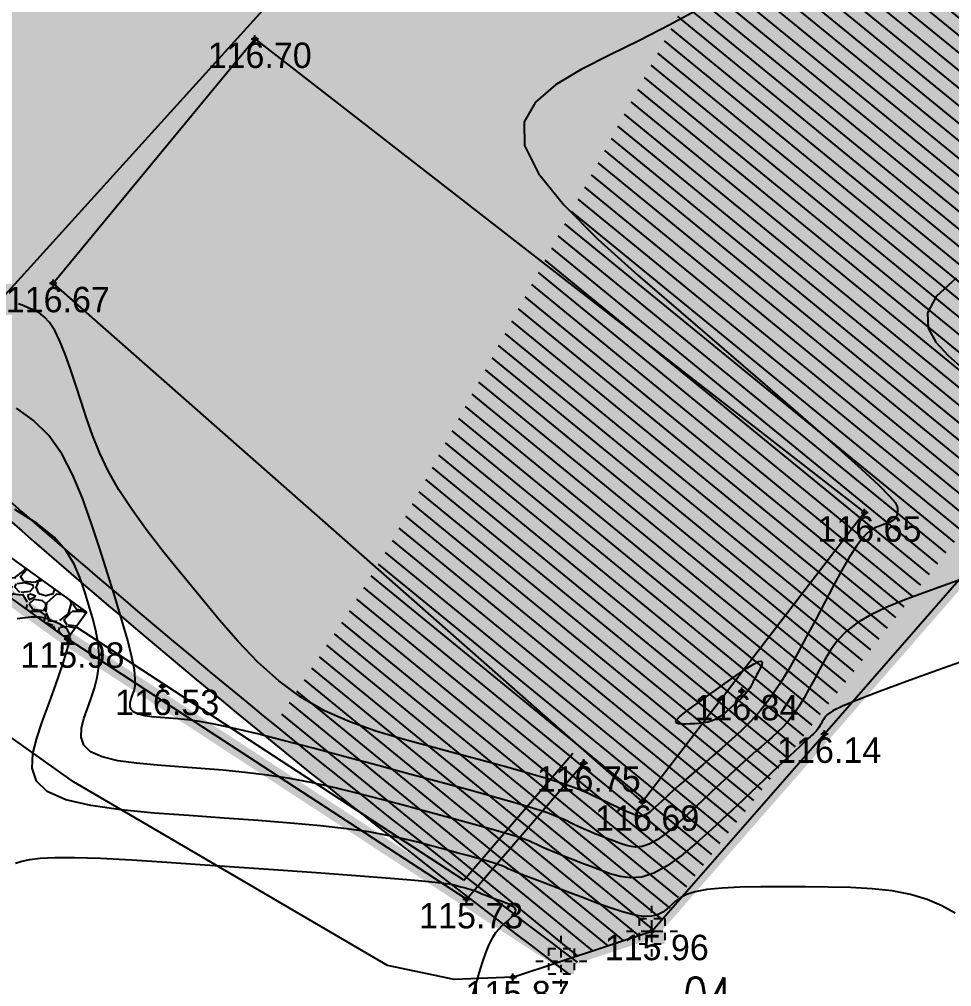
# Model space of a CAD drawing. Extents: x -196763 to -87623, y -65703 to -55832.
# Drawn here: x -87807.24 to -87794.42, y -65623.7 to -65610.39 of the extents above; entities that cross this region are included whole.
import ezdxf
from ezdxf.enums import TextEntityAlignment as Align

# ---------------------------------------------------------------- set-up
doc = ezdxf.new("R2010")
doc.units = 0
doc.header["$MEASUREMENT"] = 0
doc.header["$PDMODE"] = 34
doc.header["$PDSIZE"] = 0.05
doc.linetypes.add('ACAD_ISO04W100', pattern=[30, 24, -3, 0, -3])
doc.linetypes.add('DASHED', pattern=[70, 50, -20])
for name, color, linetype in [('0_coordinates', 1, 'Continuous'), ('0_PROP.corte', 10, 'Continuous'), ('0_PROP.trama', 251, 'Continuous'), ('0_PROPfinal', 4, 'Continuous'), ('0_tramas piso0', 7, 'Continuous'), ('CV', 8, 'Continuous'), ('CVD', 6, 'Continuous'), ('LEVTP_BERMA', 6, 'Continuous'), ('LEVTP_EDIF', 3, 'Continuous'), ('LEVTP_MURO', 1, 'Continuous'), ('POINTS', 2, 'Continuous'), ('Z', 1, 'Continuous')]:
    doc.layers.add(name, color=color, linetype=linetype)
doc.layers.add('0_Limites_Terreno', color=30, linetype='DASHED', lineweight=35)
doc.styles.add('coordinates', font='romans', dxfattribs={"width": 0.8})

# ---------------------------------------------------------------- blocks, each defined once
blk = doc.blocks.new('mk_02')
at = {"linetype": 'ACAD_ISO04W100', "ltscale": 0.001}
for points in [[(-0.25, 0.25), (0, 0.25), (0, 0), (-0.25, 0)], [(0.25, -0.25), (0, -0.25), (0, 0), (0.25, 0)]]:
    blk.add_hatch(color=9, dxfattribs=at).paths.add_polyline_path(points)
for p, q in [((0, -0.5), (0, 0.5)), ((-0.25, 0.25), (0.25, 0.25)), ((-0.25, 0.25), (-0.25, -0.25)), ((0.25, 0.25), (0.25, -0.25)), ((-0.5, 0), (0.5, 0)), ((-0.25, -0.25), (0.25, -0.25))]:
    blk.add_line(p, q, dxfattribs=at)

msp = doc.modelspace()

# ---------------------------------------------------------------- hatches: boundary and pattern name
at = {"layer": '0_PROP.trama'}
h = msp.add_hatch(dxfattribs=at)
h.set_pattern_fill('ANSI31', color=5, scale=1.5, angle=-42.14304215208207)
h.set_pattern_definition([(320.7139156958359, (-87632.68341267237, -65913.38772524208), (0.118723670199725, 0.1451238785807041), [])])
h.paths.add_polyline_path([(-87769.14541830216, -65585.0748832637), (-87775.46196216629, -65581.39547320941), (-87786.65323195851, -65594.55881939428), (-87786.95052029232, -65594.91913544339), (-87792.52552029233, -65601.97613544337), (-87794.35437048243, -65604.18877226202), (-87796.07937048242, -65606.625772262), (-87796.8308583682, -65607.84973203791), (-87802.14920448106, -65617.62716506742), (-87802.66891252605, -65618.47237226421), (-87803.7292147566, -65620.09577885158), (-87802.3213693038, -65621.23440735872), (-87799.6487732236, -65623.30285082945), (-87798.54000190506, -65622.934998276)])
h = msp.add_hatch(color=256, dxfattribs=at)
h.dxf.hatch_style = 1
edge = h.paths.add_edge_path()
edge.add_line((-87812.6433795543, -65612.42831853931), (-87812.51844189655, -65612.28171976692))
edge.add_arc((-87704.14765399089, -65501.4081540243), 155.0392700311026, 223.8976485634946, 225.6540299730254, ccw=False)
edge.add_line((-87815.86578429029, -65608.90808246234), (-87816.01011405612, -65609.04653432651))
edge.add_arc((-87722.83421558904, -65519.65205784616), 129.1244379671906, 223.8134518173412, 225.9310006975266)
edge = h.paths.add_edge_path()
edge.add_line((-87810.77080004157, -65613.94294737486), (-87810.90652139836, -65614.08521834655))
edge.add_arc((-87718.16673759412, -65515.24201291452), 135.5383589989754, 226.8247030543718, 233.0253626053064)
edge.add_line((-87799.6878340959, -65623.52385619991), (-87799.56751517074, -65623.36409589119))
edge.add_arc((-87717.45314874478, -65514.3448555183), 136.4842992619217, 226.8646259028792, 233.0125803918554, ccw=False)
h.paths.add_polyline_path([(-87820.69944182342, -65603.50202374249), (-87820.69069029778, -65603.50394451628), (-87824.7609922158, -65598.8912566276), (-87824.9109552192, -65599.02358613157), (-87820.20042311444, -65604.36181774843), (-87820.10508706793, -65604.17557893261)])
edge = h.paths.add_edge_path()
edge.add_line((-87819.024645367, -65603.0026795664), (-87818.8114989262, -65602.75357224893))
edge.add_line((-87818.8114989262, -65602.75357224893), (-87818.99399999989, -65602.78000000003))
edge.add_line((-87818.99399999989, -65602.78000000003), (-87819.3774974493, -65602.75423376515))
edge.add_line((-87819.3774974493, -65602.75423376517), (-87819.38079857561, -65602.76068251021))
edge.add_arc((-87820.17594142118, -65604.31399279949), 1.744999999905353, 48.717779373311885, 62.89199661738752, ccw=False)
at = {"layer": '0_tramas piso0', "transparency": 33554536}
h = msp.add_hatch(color=55, dxfattribs=at)
h.dxf.hatch_style = 1
h.paths.add_polyline_path([(-87781.7809999997, -65601.28999999983), (-87775.5119999997, -65593.67299999984), (-87769.82599999971, -65586.05499999985), (-87769.14541639673, -65585.07488498761), (-87800.25799999974, -65566.9319999999), (-87824.76427293461, -65598.89553566973), (-87820.06336234172, -65604.22286366516), (-87804.16696016902, -65587.33033000435), (-87795.44570266905, -65577.69216171658), (-87782.47044034101, -65589.43392842048), (-87789.85012772687, -65597.58905025314), (-87789.18288350634, -65598.19302472676), (-87790.52446474844, -65599.6755417099), (-87796.28570937291, -65594.46199083174), (-87810.77110312911, -65613.94266354441, 0.02651848822541035), (-87799.64873484462, -65623.30284045258), (-87798.53999999969, -65622.93499999985), (-87796.16799999971, -65620.21999999986), (-87792.15799999969, -65615.61899999986), (-87787.5719999997, -65608.83699999984)])
h.paths.add_polyline_path([(-87797.21333572443, -65593.6235198), (-87801.47850383651, -65589.76386234871), (-87817.73821874248, -65606.85784306857), (-87816.63203835012, -65608.1114269553, 0.002029062586950126), (-87815.86963336663, -65608.91180361237, 0.00801598864144035), (-87812.5210253551, -65612.27920385658)], flags=17)
at = {"layer": 'LEVTP_EDIF', "linetype": 'Continuous'}
h = msp.add_hatch(dxfattribs=at)
h.set_pattern_fill('GRAVEL', color=5, scale=0.5999999999999999, angle=1.858080044910986e-10)
h.set_pattern_definition([(228.0127875041858, (70.15198382313247, 54.19177823541395), (-4.799999999982525, -5.400000000015568), [0.08072159999999999, -7.991452828244219]), (184.9697407281858, (70.0979838231433, 54.13177823539445), (7.199999999998039, 0.6000000000233698), [0.1385208, -13.713554856738]), (132.5104470781858, (69.95998382315156, 54.11977823540656), (6.000000000021473, -6.599999999980461), [0.09767279999999998, -9.669619557659818]), (267.2736890061857, (69.72598382312572, 53.96977823541238), (0.5999999999611001, 12.00000000000195), [0.1261427999999999, -12.48813482497739]), (292.8336541781858, (69.71998382314632, 53.84377823539398), (-3.000000000023341, 7.199999999990288), [0.1236929999999999, -12.24562387685297]), (357.2736890061857, (69.767983823127, 53.72977823540714), (-12.00000000000196, 0.599999999961101), [0.1261427999999998, -12.48813482497739]), (37.6942404668858, (69.89398382313084, 53.72377823541319), (-7.799999999980542, -6.000000000025278), [0.1668174, -16.5149091293496]), (72.25532837508581, (70.02598382312863, 53.82577823539759), (4.199999999957209, 13.20000000001362), [0.1574927999999998, -15.59179289808803]), (121.4295656151858, (70.0739838231384, 53.97577823542088), (-4.800000000025307, 7.799999999984426), [0.12657, -12.5304438658374]), (175.2363583091858, (70.00798382314679, 54.0837782354065), (6.600000000001936, -0.5999999999786203), [0.1444992, -7.08045754727538]), (222.3974377981858, (69.863983823132, 54.09577823540894), (-7.199999999978575, -6.600000000023332), [0.1868688, -18.50002500287694]), (138.8140748341858, (70.31998382315214, 53.96377823541843), (-4.200000000011694, 3.59999999998638), [0.06378059999999994, -6.314306887640816]), (171.4692343901858, (70.27198382314236, 54.00577823539788), (7.800000000003889, -1.199999999974702), [0.1213422, -12.0129068496942]), (225.0000000001858, (70.15198382314702, 54.02377823542338), (1.945665850655587e-12, -0.5999999999999598), [0.08485259999999997, -0.7636755374238599]), (203.1985905141858, (70.10998382314574, 54.09577823540894), (2.999999999996102, 1.200000000009714), [0.04569479999999997, -4.523769063518336]), (291.8014094861858, (70.06798382312991, 54.07777823540528), (-0.6000000000056478, 1.799999999998116), [0.06462179999999998, -3.1664770842807]), (30.96375653228579, (70.0919838231348, 54.0177782354076), (1.79999999999614, 1.200000000005825), [0.1049574, -3.393613736907179]), (161.5650511771858, (70.18198382314586, 54.07177823541133), (1.200000000001952, -0.5999999999960945), [0.07589459999999995, -1.821471996101039]), (16.38954033418579, (69.71998382313177, 54.077778235398), (5.999999999994142, 1.800000000019484), [0.10632, -10.52570708800164]), (70.34617594208581, (69.82198382314527, 54.10777823538956), (-2.39999999997933, -6.60000000000982), [0.08919659999999996, -8.830444648391396]), (293.1985905141857, (70.18198382314586, 54.19177823540667), (-1.200000000009711, 2.999999999996104), [0.09138899999999997, -4.478074863518338]), (343.6104596661858, (70.21798382315319, 54.10777823540411), (-6.000000000005816, 1.799999999980568), [0.10632, -10.52570708800139]), (339.4439547801857, (69.71998382313177, 53.70577823540225), (-3.000000000003913, 1.199999999990286), [0.1025279999999999, -5.023874247190493]), (294.7751405691858, (69.81598382313678, 53.66977823539492), (-3.000000000021406, 6.599999999990271), [0.08590679999999994, -8.504785837965592]), (66.80140948658581, (70.18798382312525, 53.59177823539358), (1.19999999999026, 3.000000000003873), [0.09138899999999994, -4.478074863518336]), (17.35402463648581, (70.22398382314714, 53.67577823541069), (-7.799999999992203, -2.400000000025272), [0.1005786, -9.957254168544]), (69.44395478058581, (69.89398382314539, 53.59177823540813), (-1.199999999990276, -3.000000000003864), [0.05126399999999997, -5.075138247190496]), (101.3099324741858, (70.15198382314702, 53.5917782354154), (-0.6000000000077612, 2.399999999998061), [0.03059399999999999, -3.028817708155679]), (165.9637565321858, (70.14598382313852, 53.62177823541424), (1.800000000001921, -0.5999999999941634), [0.123693, -2.35017037537062]), (186.0090059571858, (70.02598382312863, 53.65177823539852), (5.999999999998082, 0.6000000000194472), [0.11463, -11.34835390472568]), (303.6900675261858, (70.0919838231348, 53.96377823541116), (-0.6000000000038836, 1.199999999998046), [0.0865331999999999, -2.076797565278397]), (353.1572265871857, (70.13998382313002, 53.89177823540376), (10.2000000000039, -1.199999999966955), [0.1510763999999999, -14.95653757441698]), (60.9453959010858, (70.28998382313875, 53.87377823541465), (-2.399999999986365, -4.200000000007768), [0.06177359999999999, -6.1156044845922]), (90, (70.31998382313759, 53.92777823539654), (-0.6000000000019455, 0.5999999999980542), [0.03599999999999998, -0.5639999999999997]), (120.2564371641858, (70.01398382312618, 53.66977823540947), (2.400000000013625, -4.199999999992222), [0.08335439999999995, -8.252111993669875]), (48.0127875043858, (69.97198382313945, 53.74177823538776), (4.799999999982488, 5.400000000015551), [0.1614432, -7.910731228244217]), (1.858048239364172e-10, (70.07998382313235, 53.86177823539765), (0.5999999999980543, 0.6000000000019458), [0.1559999999999999, -0.4439999999999999]), (325.3048464691859, (70.23598382314958, 53.86177823540493), (6.000000000013702, -4.199999999980436), [0.09486839999999995, -9.391964580505192]), (254.0546040991858, (70.31398382314364, 53.80777823540848), (-0.5999999999922396, -2.400000000001948), [0.08736119999999999, -4.280704733568299]), (207.6459753641858, (70.28998382313875, 53.72377823541319), (-11.39999999998051, -6.000000000036997), [0.142239, -14.08168450935564]), (175.4260787401858, (70.16398382314947, 53.6577782354143), (-7.800000000001917, 0.5999999999747057), [0.1504794, -14.89744404478134])])
h.paths.add_polyline_path([(-87811.20720843138, -65615.02670478853), (-87811.46999999983, -65615.39200000002), (-87806.57699999984, -65618.91199999998), (-87806.31420843137, -65618.54670478849)])

# ---------------------------------------------------------------- linework, layer by layer
at = {"layer": '0_Limites_Terreno', "ltscale": 0.02, "const_width": 0.2, "flags": 128}
msp.add_lwpolyline([(-87781.7809999999, -65601.29000000004), (-87775.5119999999, -65593.67300000004), (-87769.8259999999, -65586.05500000004), (-87769.14541639692, -65585.07488498781), (-87800.25799999994, -65566.9320000001), (-87824.8849999999, -65599.05300000004), (-87825.77499999989, -65600.16800000005), (-87821.2819999999, -65605.13100000004), (-87819.3099999999, -65607.76400000004), (-87816.3229999999, -65611.17700000004), (-87813.8489999999, -65613.46800000004), (-87811.4699999999, -65615.39200000005), (-87806.5769999999, -65618.91200000004), (-87801.0909999999, -65622.49700000005), (-87799.78743427807, -65623.34885619997), (-87798.53999999989, -65622.93500000004), (-87796.1679999999, -65620.22000000004), (-87792.1579999999, -65615.61900000005), (-87787.5719999999, -65608.83700000004)], close=True, dxfattribs=at)
at = {"layer": '0_PROP.corte', "linetype": 'Continuous'}
for centre, radius, start, end in [((-87717.02998137688, -65513.84164037816), 137.1408500278946, 226.8791828750208, 232.9978499387523), ((-87717.63715000093, -65514.57638507024), 136.3886587147308, 226.9617247027702, 233.0158101269753)]:
    msp.add_arc(centre, radius, start, end, dxfattribs=at)
at = {"layer": '0_PROPfinal', "linetype": 'Continuous'}
msp.add_lwpolyline([(-87776.9732309174, -65575.37256117299), (-87791.96023813645, -65591.93398289832), (-87789.40425461778, -65594.24698138854), (-87814.27368643797, -65621.72899580434)], dxfattribs=at)
at = {"layer": 'CV', "linetype": 'Continuous'}
for points in [[(-87797.87699999985, -65610.23999999996, 0), (-87798.30399999986, -65610.47099999996, 0), (-87798.71399999986, -65610.68099999998, 0), (-87799.11699999985, -65610.87999999998, 0), (-87799.11699999985, -65610.87999999998, 0), (-87799.51199999984, -65611.07899999997, 0), (-87799.86599999983, -65611.28999999998, 0), (-87800.14099999986, -65611.52699999997, 0), (-87800.29699999985, -65611.80099999998, 0), (-87800.29199999984, -65612.12599999996, 0), (-87800.29199999984, -65612.12599999996, 0), (-87800.10199999984, -65612.50899999999, 0), (-87799.75299999985, -65612.94299999997, 0), (-87799.28299999985, -65613.41399999999, 0), (-87798.73399999984, -65613.90999999997, 0), (-87798.14499999984, -65614.419, 0), (-87798.14499999984, -65614.419, 0), (-87797.55399999984, -65614.92699999997, 0), (-87796.98599999983, -65615.41599999997, 0), (-87796.46599999984, -65615.86599999995, 0), (-87796.01699999982, -65616.25799999997, 0), (-87795.66299999983, -65616.57399999996, 0), (-87795.66299999983, -65616.57399999996, 0), (-87795.42099999983, -65616.79899999997, 0), (-87795.27299999983, -65616.94799999997, 0), (-87795.19699999981, -65617.03899999996, 0), (-87795.16899999985, -65617.09099999996, 0), (-87795.16399999984, -65617.12499999997, 0), (-87795.16399999984, -65617.12499999997, 0), (-87795.16399999984, -65617.15499999997, 0), (-87795.16599999982, -65617.18399999998, 0), (-87795.17199999982, -65617.21199999997, 0), (-87795.18399999983, -65617.23999999996, 0), (-87795.20399999982, -65617.26499999996, 0), (-87795.20399999982, -65617.26499999996, 0), (-87795.23299999983, -65617.28699999995, 0), (-87795.27099999983, -65617.30799999996, 0), (-87795.31499999983, -65617.32799999995, 0), (-87795.36299999984, -65617.34599999996, 0), (-87795.41299999983, -65617.36399999997, 0), (-87795.41299999983, -65617.36399999997, 0), (-87795.46399999983, -65617.38299999997, 0), (-87795.51799999984, -65617.41199999995, 0), (-87795.57799999983, -65617.45699999997, 0), (-87795.64699999982, -65617.52999999997, 0), (-87795.72699999984, -65617.63699999996, 0), (-87795.72699999984, -65617.63699999996, 0), (-87795.82199999981, -65617.78599999996, 0), (-87795.92799999984, -65617.96999999997, 0), (-87796.04299999983, -65618.17999999996, 0), (-87796.16399999983, -65618.40799999997, 0), (-87796.28799999983, -65618.64499999996, 0), (-87796.28799999983, -65618.64499999996, 0), (-87796.41299999983, -65618.88299999997, 0), (-87796.53799999983, -65619.11599999995, 0), (-87796.66299999983, -65619.33899999998, 0), (-87796.7899999998, -65619.54699999999, 0), (-87796.91799999983, -65619.73499999996, 0), (-87796.91799999983, -65619.73499999996, 0), (-87797.04799999984, -65619.90099999995, 0), (-87797.17999999982, -65620.04699999999, 0), (-87797.31199999982, -65620.17899999997, 0), (-87797.44499999983, -65620.29999999999, 0), (-87797.57899999982, -65620.41699999996, 0), (-87797.57899999982, -65620.41699999996, 0), (-87797.71199999982, -65620.53199999998, 0), (-87797.84099999983, -65620.64499999996, 0), (-87797.96299999981, -65620.75099999996, 0), (-87798.07399999982, -65620.84799999997, 0), (-87798.16899999983, -65620.93199999997, 0), (-87798.16899999983, -65620.93199999997, 0), (-87798.24799999982, -65621.00199999998, 0), (-87798.3119999998, -65621.05999999997, 0), (-87798.36399999983, -65621.10799999998, 0), (-87798.40899999981, -65621.14999999997, 0), (-87798.45099999981, -65621.18899999995, 0), (-87798.45099999981, -65621.18899999995, 0), (-87798.4909999998, -65621.22699999998, 0), (-87798.53099999981, -65621.26299999995, 0), (-87798.56999999982, -65621.29599999997, 0), (-87798.60699999981, -65621.32199999999, 0), (-87798.64099999983, -65621.34099999999, 0), (-87798.64099999983, -65621.34099999999, 0), (-87798.67299999982, -65621.35099999997, 0), (-87798.7019999998, -65621.35299999997, 0), (-87798.72899999982, -65621.34999999998, 0), (-87798.75499999983, -65621.34199999998, 0), (-87798.77999999982, -65621.33299999998, 0), (-87798.77999999982, -65621.33299999998, 0), (-87798.80599999981, -65621.32299999997, 0), (-87798.83399999981, -65621.31299999997, 0), (-87798.86599999982, -65621.29899999997, 0), (-87798.90499999982, -65621.28299999997, 0), (-87798.95299999982, -65621.26099999997, 0), (-87798.95299999982, -65621.26099999997, 0), (-87799.01099999982, -65621.23399999997, 0), (-87799.07799999983, -65621.20199999999, 0), (-87799.1519999998, -65621.16699999999, 0), (-87799.2299999998, -65621.12999999998, 0), (-87799.31099999983, -65621.09099999999, 0), (-87799.31099999983, -65621.09099999999, 0), (-87799.39399999983, -65621.05199999997, 0), (-87799.48799999984, -65621.00999999998, 0), (-87799.60699999981, -65620.96299999999, 0), (-87799.7599999998, -65620.90899999999, 0), (-87799.9609999998, -65620.84499999997, 0), (-87799.9609999998, -65620.84499999997, 0), (-87800.2169999998, -65620.76999999999, 0), (-87800.51899999983, -65620.68399999998, 0), (-87800.85799999983, -65620.59199999998, 0), (-87801.21899999981, -65620.49399999998, 0), (-87801.59299999982, -65620.394, 0), (-87801.59299999982, -65620.394, 0), (-87801.96799999985, -65620.29199999999, 0), (-87802.33699999982, -65620.182, 0), (-87802.69799999983, -65620.055, 0), (-87803.04399999983, -65619.90199999997, 0), (-87803.36999999982, -65619.717, 0), (-87803.36999999982, -65619.717, 0), (-87803.67399999982, -65619.492, 0), (-87803.95899999983, -65619.234, 0), (-87804.22999999982, -65618.951, 0), (-87804.4909999998, -65618.65099999998, 0), (-87804.74699999983, -65618.343, 0), (-87804.74699999983, -65618.343, 0), (-87805.00099999981, -65618.03399999999, 0), (-87805.24799999983, -65617.728, 0), (-87805.48099999983, -65617.42799999999, 0), (-87805.69099999982, -65617.139, 0), (-87805.87199999983, -65616.86200000002, 0), (-87805.87199999983, -65616.86200000002, 0), (-87806.01999999984, -65616.6, 0), (-87806.13799999983, -65616.351, 0), (-87806.23399999984, -65616.111, 0), (-87806.31599999982, -65615.87899999999, 0), (-87806.39099999983, -65615.649, 0), (-87806.39099999983, -65615.649, 0), (-87806.46399999985, -65615.421, 0), (-87806.53699999984, -65615.201, 0), (-87806.60999999984, -65614.99799999999, 0), (-87806.68299999984, -65614.818, 0), (-87806.75499999983, -65614.671, 0), (-87806.75499999983, -65614.671, 0), (-87806.82599999984, -65614.56100000002, 0), (-87806.89799999984, -65614.48300000001, 0), (-87806.96799999985, -65614.429, 0), (-87807.03899999984, -65614.391, 0), (-87807.10899999985, -65614.362, 0), (-87807.10899999985, -65614.362, 0), (-87807.17999999983, -65614.33300000001, 0), (-87807.25199999983, -65614.305, 0)], [(-87794.35599999984, -65613.95199999996, 0), (-87794.62999999983, -65614.20199999996, 0), (-87794.62999999983, -65614.20199999996, 0), (-87794.75199999983, -65614.42899999997, 0), (-87794.74299999984, -65614.63799999995, 0), (-87794.63699999981, -65614.83199999997, 0), (-87794.46599999984, -65615.01699999996, 0), (-87794.26199999981, -65615.19699999996, 0)], [(-87794.26499999984, -65618.08799999996, 0), (-87794.53299999984, -65618.18399999998, 0), (-87794.53299999984, -65618.18399999998, 0), (-87794.80199999982, -65618.27999999994, 0), (-87795.06299999983, -65618.37799999997, 0), (-87795.30799999983, -65618.47799999997, 0), (-87795.52899999983, -65618.58299999996, 0), (-87795.71799999983, -65618.69499999998, 0), (-87795.71799999983, -65618.69499999998, 0), (-87795.86999999982, -65618.81299999997, 0), (-87795.98899999983, -65618.93799999997, 0), (-87796.08499999983, -65619.06699999995, 0), (-87796.16399999984, -65619.19999999995, 0), (-87796.23599999982, -65619.33399999997, 0), (-87796.23599999982, -65619.33399999997, 0), (-87796.30599999984, -65619.46699999998, 0), (-87796.37599999981, -65619.59799999997, 0), (-87796.44699999981, -65619.72399999996, 0), (-87796.51799999984, -65619.84099999996, 0), (-87796.58999999982, -65619.94699999999, 0), (-87796.58999999982, -65619.94699999999, 0), (-87796.66399999984, -65620.03999999995, 0), (-87796.73699999982, -65620.12299999996, 0), (-87796.81199999982, -65620.19699999996, 0), (-87796.88699999981, -65620.26499999998, 0), (-87796.96199999982, -65620.33099999995, 0), (-87796.96199999982, -65620.33099999995, 0), (-87797.03799999981, -65620.39699999997, 0), (-87797.11499999982, -65620.46399999998, 0), (-87797.19699999981, -65620.53699999998, 0), (-87797.28499999981, -65620.61599999995, 0), (-87797.38199999982, -65620.70299999998, 0), (-87797.38199999982, -65620.70299999998, 0), (-87797.48899999983, -65620.80199999997, 0), (-87797.60399999983, -65620.90899999996, 0), (-87797.72499999983, -65621.02299999999, 0), (-87797.85099999982, -65621.14099999997, 0), (-87797.97799999983, -65621.26099999997, 0), (-87797.97799999983, -65621.26099999997, 0), (-87798.10599999981, -65621.38099999996, 0), (-87798.23199999981, -65621.49499999997, 0), (-87798.35399999982, -65621.59699999998, 0), (-87798.46999999981, -65621.67999999996, 0), (-87798.57799999983, -65621.73999999999, 0), (-87798.57799999983, -65621.73999999999, 0), (-87798.6769999998, -65621.77099999998, 0), (-87798.76799999982, -65621.77799999996, 0), (-87798.85399999982, -65621.76699999999, 0), (-87798.93499999981, -65621.74399999998, 0), (-87799.01399999982, -65621.71499999997, 0), (-87799.01399999982, -65621.71499999997, 0), (-87799.09399999981, -65621.68499999997, 0), (-87799.17199999982, -65621.65499999997, 0), (-87799.24899999984, -65621.62499999997, 0), (-87799.32399999982, -65621.59499999997, 0), (-87799.3959999998, -65621.56499999997, 0), (-87799.3959999998, -65621.56499999997, 0), (-87799.46499999981, -65621.53499999997, 0), (-87799.5319999998, -65621.50499999998, 0), (-87799.59599999982, -65621.47499999998, 0), (-87799.65899999981, -65621.445, 0), (-87799.7219999998, -65621.41499999998, 0), (-87799.7219999998, -65621.41499999998, 0), (-87799.78599999982, -65621.38499999998, 0), (-87799.86699999982, -65621.35099999997, 0), (-87799.97899999982, -65621.30899999998, 0), (-87800.13799999983, -65621.25699999998, 0), (-87800.35999999981, -65621.18899999998, 0), (-87800.35999999981, -65621.18899999998, 0), (-87800.65499999982, -65621.10499999998, 0), (-87801.01299999983, -65621.006, 0), (-87801.41899999983, -65620.89499999999, 0), (-87801.8549999998, -65620.77799999996, 0), (-87802.30799999983, -65620.657, 0), (-87802.30799999983, -65620.657, 0), (-87802.7599999998, -65620.536, 0), (-87803.19999999982, -65620.419, 0), (-87803.61199999982, -65620.31099999999, 0), (-87803.98499999983, -65620.218, 0), (-87804.30299999984, -65620.14199999999, 0), (-87804.30299999984, -65620.14199999999, 0), (-87804.55999999982, -65620.087, 0), (-87804.76199999981, -65620.05099999998, 0), (-87804.92499999981, -65620.02799999999, 0), (-87805.05999999982, -65620.014, 0), (-87805.18299999983, -65620.005, 0), (-87805.18299999983, -65620.005, 0), (-87805.30199999982, -65619.99600000001, 0), (-87805.4149999998, -65619.98499999999, 0), (-87805.51699999982, -65619.97099999999, 0), (-87805.60299999983, -65619.951, 0), (-87805.66599999982, -65619.92299999998, 0), (-87805.66599999982, -65619.92299999998, 0), (-87805.70299999982, -65619.88699999999, 0), (-87805.7169999998, -65619.843, 0), (-87805.71499999982, -65619.794, 0), (-87805.70199999982, -65619.73999999999, 0), (-87805.68299999983, -65619.685, 0), (-87805.68299999983, -65619.685, 0), (-87805.66399999983, -65619.628, 0), (-87805.64999999982, -65619.55900000001, 0), (-87805.64699999982, -65619.46599999999, 0), (-87805.65899999983, -65619.33799999999, 0), (-87805.69299999982, -65619.16399999999, 0), (-87805.69299999982, -65619.16399999999, 0), (-87805.75099999981, -65618.93400000001, 0), (-87805.82999999983, -65618.657, 0), (-87805.92499999984, -65618.34599999999, 0), (-87806.02999999982, -65618.00999999998, 0), (-87806.14099999983, -65617.663, 0), (-87806.14099999983, -65617.663, 0), (-87806.25399999984, -65617.31599999999, 0), (-87806.37299999985, -65616.978, 0), (-87806.50599999982, -65616.65899999999, 0), (-87806.65799999985, -65616.369, 0), (-87806.83699999982, -65616.117, 0), (-87806.83699999982, -65616.117, 0), (-87807.04599999983, -65615.90900000001, 0), (-87807.28199999983, -65615.739, 0)], [(-87794.14099999983, -65619.17699999997, 0), (-87794.60899999982, -65619.34399999995, 0), (-87795.03899999983, -65619.49899999998, 0), (-87795.41199999982, -65619.63699999996, 0), (-87795.70899999983, -65619.75199999998, 0), (-87795.70899999983, -65619.75199999998, 0), (-87795.91799999983, -65619.84099999999, 0), (-87796.05099999983, -65619.90599999996, 0), (-87796.12599999981, -65619.95399999997, 0), (-87796.16399999983, -65619.99099999998, 0), (-87796.18299999983, -65620.02199999997, 0), (-87796.18299999983, -65620.02199999997, 0), (-87796.19899999983, -65620.05199999997, 0), (-87796.21399999983, -65620.08099999995, 0), (-87796.22999999982, -65620.10899999997, 0), (-87796.24599999981, -65620.13499999995, 0), (-87796.26199999981, -65620.15899999996, 0), (-87796.26199999981, -65620.15899999996, 0), (-87796.27899999983, -65620.17999999996, 0), (-87796.29499999981, -65620.19799999997, 0), (-87796.3119999998, -65620.21499999997, 0), (-87796.32899999981, -65620.22999999995, 0), (-87796.34499999983, -65620.24499999997, 0), (-87796.34499999983, -65620.24499999997, 0), (-87796.36399999983, -65620.26099999997, 0), (-87796.38999999982, -65620.28399999996, 0), (-87796.4319999998, -65620.32199999996, 0), (-87796.4969999998, -65620.38399999996, 0), (-87796.59499999983, -65620.47499999998, 0), (-87796.59499999983, -65620.47499999998, 0), (-87796.7299999998, -65620.60099999997, 0), (-87796.8959999998, -65620.75799999997, 0), (-87797.08599999982, -65620.93699999998, 0), (-87797.29199999981, -65621.13199999995, 0), (-87797.5059999998, -65621.33399999997, 0), (-87797.5059999998, -65621.33399999997, 0), (-87797.72099999982, -65621.53499999997, 0), (-87797.93299999982, -65621.72599999997, 0), (-87798.13799999982, -65621.89699999997, 0), (-87798.33299999982, -65622.03799999997, 0), (-87798.51499999981, -65622.13799999998, 0), (-87798.51499999981, -65622.13799999998, 0), (-87798.68099999981, -65622.19099999996, 0), (-87798.83499999982, -65622.20299999998, 0), (-87798.97799999983, -65622.18399999998, 0), (-87799.11499999982, -65622.14599999998, 0), (-87799.24899999984, -65622.09699999998, 0), (-87799.24899999984, -65622.09699999998, 0), (-87799.38099999982, -65622.04699999999, 0), (-87799.5099999998, -65621.99799999996, 0), (-87799.63199999981, -65621.95099999997, 0), (-87799.74299999983, -65621.90799999997, 0), (-87799.83999999981, -65621.86899999998, 0), (-87799.83999999981, -65621.86899999998, 0), (-87799.91999999981, -65621.83599999998, 0), (-87799.98499999981, -65621.80799999999, 0), (-87800.0399999998, -65621.78299999997, 0), (-87800.08799999983, -65621.76099999997, 0), (-87800.13199999981, -65621.73999999999, 0), (-87800.13199999981, -65621.73999999999, 0), (-87800.17799999983, -65621.71799999996, 0), (-87800.23399999982, -65621.69399999999, 0), (-87800.3119999998, -65621.66499999998, 0), (-87800.42399999982, -65621.62899999999, 0), (-87800.57899999982, -65621.58099999998, 0), (-87800.57899999982, -65621.58099999998, 0), (-87800.78599999982, -65621.52199999997, 0), (-87801.03699999981, -65621.45299999998, 0), (-87801.31999999983, -65621.37599999996, 0), (-87801.62599999981, -65621.293, 0), (-87801.94299999982, -65621.20799999998, 0), (-87801.94299999982, -65621.20799999998, 0), (-87802.26099999982, -65621.12399999998, 0), (-87802.57899999981, -65621.04099999997, 0), (-87802.8959999998, -65620.96399999998, 0), (-87803.20999999982, -65620.89499999999, 0), (-87803.52199999982, -65620.83499999999, 0), (-87803.52199999982, -65620.83499999999, 0), (-87803.8309999998, -65620.788, 0), (-87804.13699999981, -65620.75099999999, 0), (-87804.44099999982, -65620.72099999999, 0), (-87804.74299999981, -65620.69699999999, 0), (-87805.04599999983, -65620.67499999999, 0), (-87805.04599999983, -65620.67499999999, 0), (-87805.34499999983, -65620.65299999999, 0), (-87805.63099999982, -65620.62599999999, 0), (-87805.88799999982, -65620.59, 0), (-87806.10299999983, -65620.53900000002, 0), (-87806.2619999998, -65620.47, 0), (-87806.2619999998, -65620.47, 0), (-87806.3549999998, -65620.378, 0), (-87806.39199999982, -65620.26800000001, 0), (-87806.38599999982, -65620.144, 0), (-87806.35199999982, -65620.00999999998, 0), (-87806.30399999983, -65619.87100000001, 0), (-87806.30399999983, -65619.87100000001, 0), (-87806.25499999983, -65619.731, 0), (-87806.20899999983, -65619.59, 0), (-87806.17299999984, -65619.445, 0), (-87806.14999999982, -65619.294, 0), (-87806.14399999983, -65619.13699999999, 0), (-87806.14399999983, -65619.13699999999, 0), (-87806.15799999984, -65618.97099999999, 0), (-87806.18999999983, -65618.79799999998, 0), (-87806.23499999984, -65618.619, 0), (-87806.28899999984, -65618.437, 0), (-87806.34699999983, -65618.25400000002, 0), (-87806.34699999983, -65618.25400000002, 0), (-87806.40899999983, -65618.07, 0), (-87806.48799999984, -65617.88500000001, 0), (-87806.59999999983, -65617.70000000001, 0), (-87806.76399999985, -65617.513, 0), (-87806.99499999982, -65617.32500000001, 0), (-87806.99499999982, -65617.32500000001, 0), (-87807.30499999983, -65617.13500000001, 0)], [(-87797.08499999982, -65619.38199999995, 0), (-87797.09799999982, -65619.40599999999, 0), (-87797.10699999981, -65619.42299999995, 0), (-87797.11699999982, -65619.44399999999, 0), (-87797.12799999984, -65619.46499999997, 0), (-87797.13899999982, -65619.48499999996, 0), (-87797.14799999983, -65619.50199999998, 0), (-87797.14799999983, -65619.50199999998, 0), (-87797.15399999983, -65619.514, 0), (-87797.15799999982, -65619.52299999996, 0), (-87797.16199999981, -65619.52999999997, 0), (-87797.16699999981, -65619.53799999997, 0), (-87797.17299999984, -65619.54999999996, 0), (-87797.17299999984, -65619.54999999996, 0), (-87797.1819999998, -65619.56699999998, 0), (-87797.19499999983, -65619.58999999997, 0), (-87797.21199999982, -65619.61599999998, 0), (-87797.23399999982, -65619.64699999997, 0), (-87797.26199999981, -65619.67999999996, 0), (-87797.26199999981, -65619.67999999996, 0), (-87797.29599999983, -65619.71599999996, 0), (-87797.33399999983, -65619.75299999997, 0), (-87797.37699999982, -65619.79199999996, 0), (-87797.42199999982, -65619.83199999997, 0), (-87797.46799999983, -65619.87199999997, 0), (-87797.46799999983, -65619.87199999997, 0), (-87797.51499999982, -65619.91199999995, 0), (-87797.56199999982, -65619.95099999997, 0), (-87797.60999999981, -65619.98599999995, 0), (-87797.66099999982, -65620.01699999996, 0), (-87797.71399999983, -65620.04199999999, 0), (-87797.71399999983, -65620.04199999999, 0), (-87797.76999999981, -65620.05999999997, 0), (-87797.82799999983, -65620.07099999997, 0), (-87797.88899999982, -65620.07799999995, 0), (-87797.94999999982, -65620.08199999997, 0), (-87798.01199999981, -65620.08499999996, 0), (-87798.01199999981, -65620.08499999996, 0), (-87798.07399999983, -65620.08699999997, 0), (-87798.12999999983, -65620.08599999995, 0), (-87798.1759999998, -65620.08199999997, 0), (-87798.2059999998, -65620.07099999997, 0), (-87798.21399999983, -65620.05199999997, 0), (-87798.21399999983, -65620.05199999997, 0), (-87798.19899999983, -65620.02299999999, 0), (-87798.16199999984, -65619.98599999998, 0), (-87798.10899999982, -65619.94299999997, 0), (-87798.04499999982, -65619.89499999996, 0), (-87797.97699999982, -65619.84499999997, 0), (-87797.97699999982, -65619.84499999997, 0), (-87797.90699999982, -65619.79499999998, 0), (-87797.83399999983, -65619.74299999999, 0), (-87797.75599999982, -65619.68599999996, 0), (-87797.66899999983, -65619.62399999998, 0), (-87797.57199999981, -65619.55299999999, 0), (-87797.57199999981, -65619.55299999999, 0), (-87797.46199999982, -65619.47499999998, 0), (-87797.34799999982, -65619.39399999997, 0), (-87797.23899999983, -65619.31999999998, 0), (-87797.14499999981, -65619.26099999997, 0), (-87797.07599999983, -65619.22599999997, 0), (-87797.07599999983, -65619.22599999997, 0), (-87797.03699999981, -65619.21899999995, 0), (-87797.02399999983, -65619.23499999999, 0), (-87797.02899999983, -65619.26499999998, 0), (-87797.04299999983, -65619.30099999995, 0), (-87797.05999999982, -65619.33399999997, 0), (-87797.05999999982, -65619.33399999997, 0), (-87797.07199999981, -65619.35799999995, 0), (-87797.07999999981, -65619.37199999997, 0), (-87797.08399999983, -65619.37899999996, 0)], [(-87807.29599999983, -65621.99799999999, 0), (-87807.2059999998, -65621.97200000001, 0), (-87807.09799999982, -65621.94900000002, 0), (-87806.95299999982, -65621.93100000001, 0), (-87806.75399999981, -65621.921, 0), (-87806.4819999998, -65621.921, 0), (-87806.4819999998, -65621.921, 0), (-87806.12499999981, -65621.93299999999, 0), (-87805.69499999982, -65621.95599999998, 0), (-87805.2109999998, -65621.98599999998, 0), (-87804.68999999983, -65622.02099999998, 0), (-87804.15099999981, -65622.05900000001, 0), (-87804.15099999981, -65622.05900000001, 0), (-87803.61299999984, -65622.09799999997, 0), (-87803.09399999981, -65622.13499999998, 0), (-87802.61499999982, -65622.16999999998, 0), (-87802.19499999983, -65622.20199999999, 0), (-87801.8549999998, -65622.22899999999, 0), (-87801.8549999998, -65622.22899999999, 0), (-87801.60799999983, -65622.25200000001, 0), (-87801.43899999981, -65622.27099999998, 0), (-87801.3309999998, -65622.28599999996, 0), (-87801.2619999998, -65622.29999999999, 0), (-87801.21299999981, -65622.312, 0), (-87801.21299999981, -65622.312, 0), (-87801.16799999982, -65622.324, 0), (-87801.1239999998, -65622.33599999998, 0), (-87801.08299999982, -65622.34699999998, 0), (-87801.04699999982, -65622.35699999999, 0), (-87801.01799999982, -65622.36599999998, 0), (-87801.01799999982, -65622.36599999998, 0), (-87800.99499999982, -65622.372, 0), (-87800.97899999982, -65622.378, 0), (-87800.96799999982, -65622.38199999998, 0), (-87800.95999999982, -65622.38499999998, 0), (-87800.95399999981, -65622.38799999998, 0), (-87800.95399999981, -65622.38799999998, 0), (-87800.94699999981, -65622.39199999999, 0), (-87800.93799999982, -65622.39499999999, 0), (-87800.92499999981, -65622.40099999998, 0), (-87800.90599999981, -65622.40899999999, 0), (-87800.87799999982, -65622.41999999998, 0), (-87800.87799999982, -65622.41999999998, 0), (-87800.84099999981, -65622.43399999998, 0), (-87800.79499999981, -65622.45199999999, 0), (-87800.74299999983, -65622.47199999998, 0), (-87800.68599999981, -65622.49299999999, 0), (-87800.6269999998, -65622.51499999998, 0), (-87800.6269999998, -65622.51499999998, 0), (-87800.56899999981, -65622.53799999997, 0), (-87800.51499999981, -65622.56099999999, 0), (-87800.46899999981, -65622.58499999999, 0), (-87800.43599999981, -65622.612, 0), (-87800.41899999982, -65622.64099999997, 0), (-87800.41899999982, -65622.64099999997, 0), (-87800.4219999998, -65622.67299999998, 0), (-87800.44099999982, -65622.70799999998, 0), (-87800.47299999982, -65622.74499999997, 0), (-87800.51399999982, -65622.78299999997, 0), (-87800.55799999982, -65622.82099999997, 0), (-87800.55799999982, -65622.82099999997, 0), (-87800.60299999983, -65622.86099999998, 0), (-87800.64799999981, -65622.90599999999, 0), (-87800.69299999982, -65622.95999999999, 0), (-87800.73899999983, -65623.02999999997, 0), (-87800.78399999981, -65623.11999999997, 0), (-87800.78399999981, -65623.11999999997, 0), (-87800.82999999981, -65623.23299999998, 0), (-87800.87499999983, -65623.36599999998, 0), (-87800.92099999983, -65623.514, 0), (-87800.9669999998, -65623.67199999999, 0), (-87801.0129999998, -65623.83499999999, 0)]]:
    msp.add_polyline3d(points, dxfattribs=at)
at = {"layer": 'CVD', "linetype": 'Continuous'}
msp.add_polyline3d([(-87794.37099999981, -65622.68799999997, 0), (-87794.5549999998, -65622.58699999994, 0), (-87794.75699999981, -65622.49999999997, 0), (-87794.98299999983, -65622.42999999996, 0), (-87794.98299999983, -65622.42999999996, 0), (-87795.23699999982, -65622.38199999995, 0), (-87795.51399999982, -65622.35199999996, 0), (-87795.80999999982, -65622.33599999995, 0), (-87796.11699999982, -65622.32899999997, 0), (-87796.4299999998, -65622.32699999996, 0), (-87796.4299999998, -65622.32699999996, 0), (-87796.74299999981, -65622.32599999997, 0), (-87797.04499999981, -65622.32699999996, 0), (-87797.32699999982, -65622.33199999997, 0), (-87797.5769999998, -65622.34299999996, 0), (-87797.78499999983, -65622.36299999998, 0), (-87797.78499999983, -65622.36299999998, 0), (-87797.94599999982, -65622.39299999998, 0), (-87798.06399999981, -65622.43199999997, 0), (-87798.1519999998, -65622.47599999997, 0), (-87798.21799999982, -65622.52499999997, 0), (-87798.27499999979, -65622.57599999997, 0), (-87798.27499999979, -65622.57599999997, 0), (-87798.32999999981, -65622.62699999998, 0), (-87798.39099999981, -65622.67299999998, 0), (-87798.46199999981, -65622.70899999997, 0), (-87798.5489999998, -65622.72999999998, 0), (-87798.65799999982, -65622.73199999999, 0), (-87798.65799999982, -65622.73199999999, 0), (-87798.79099999981, -65622.71099999998, 0), (-87798.94499999983, -65622.66999999998, 0), (-87799.1159999998, -65622.61399999997, 0), (-87799.29699999982, -65622.54899999997, 0), (-87799.48299999982, -65622.47899999999, 0), (-87799.48299999982, -65622.47899999999, 0), (-87799.66899999982, -65622.40799999997, 0), (-87799.84799999982, -65622.33999999997, 0), (-87800.01499999981, -65622.27699999997, 0), (-87800.16199999981, -65622.21999999997, 0), (-87800.28299999982, -65622.17299999998, 0), (-87800.28299999982, -65622.17299999998, 0), (-87800.37399999984, -65622.13699999999, 0), (-87800.43899999981, -65622.11099999998, 0), (-87800.48399999981, -65622.09099999999, 0), (-87800.5169999998, -65622.07599999997, 0), (-87800.54299999982, -65622.06399999998, 0), (-87800.54299999982, -65622.06399999998, 0), (-87800.56899999981, -65622.05199999997, 0), (-87800.6009999998, -65622.03799999997, 0), (-87800.6459999998, -65622.02199999997, 0), (-87800.70999999982, -65622.00099999996, 0), (-87800.79799999982, -65621.97399999999, 0), (-87800.79799999982, -65621.97399999999, 0), (-87800.91699999981, -65621.94, 0), (-87801.05999999982, -65621.9, 0), (-87801.2219999998, -65621.85599999997, 0), (-87801.39699999981, -65621.80899999998, 0), (-87801.57799999983, -65621.75999999998, 0), (-87801.57799999983, -65621.75999999998, 0), (-87801.7619999998, -65621.71199999997, 0), (-87801.95799999984, -65621.66399999999, 0), (-87802.17899999983, -65621.61699999997, 0), (-87802.43499999982, -65621.571, 0), (-87802.73999999982, -65621.52900000001, 0), (-87802.73999999982, -65621.52900000001, 0), (-87803.10099999982, -65621.48799999998, 0), (-87803.51099999982, -65621.451, 0), (-87803.95699999982, -65621.41499999998, 0), (-87804.4259999998, -65621.37999999998, 0), (-87804.90799999984, -65621.345, 0), (-87804.90799999984, -65621.345, 0), (-87805.38899999984, -65621.31, 0), (-87805.84599999982, -65621.26699999999, 0), (-87806.25899999982, -65621.20800000001, 0), (-87806.60299999983, -65621.12700000001, 0), (-87806.85799999982, -65621.016, 0), (-87806.85799999982, -65621.016, 0), (-87807.00699999981, -65620.87, 0), (-87807.06599999982, -65620.693, 0), (-87807.05699999981, -65620.49300000002, 0), (-87807.0019999998, -65620.27900000001, 0), (-87806.92599999982, -65620.05600000001, 0), (-87806.92599999982, -65620.05600000001, 0), (-87806.84599999982, -65619.834, 0), (-87806.76899999983, -65619.62, 0), (-87806.69999999982, -65619.42299999998, 0), (-87806.63999999981, -65619.25, 0), (-87806.59499999983, -65619.109, 0), (-87806.59499999983, -65619.109, 0), (-87806.56599999982, -65619.00700000001, 0), (-87806.55099999982, -65618.938, 0), (-87806.54599999983, -65618.89299999998, 0), (-87806.54799999984, -65618.864, 0), (-87806.55299999984, -65618.84399999998, 0), (-87806.55299999984, -65618.84399999998, 0), (-87806.55999999982, -65618.82500000001, 0), (-87806.56799999985, -65618.80600000001, 0), (-87806.57899999982, -65618.78699999998, 0), (-87806.59599999982, -65618.76799999998, 0), (-87806.61999999982, -65618.74799999999, 0), (-87806.61999999982, -65618.74799999999, 0), (-87806.65199999983, -65618.72899999999, 0), (-87806.69099999982, -65618.709, 0), (-87806.73599999982, -65618.68899999998, 0), (-87806.78299999985, -65618.66900000002, 0), (-87806.83299999984, -65618.649, 0), (-87806.83299999984, -65618.649, 0), (-87806.88699999981, -65618.63, 0), (-87806.96299999984, -65618.617, 0), (-87807.08299999984, -65618.617, 0), (-87807.27099999983, -65618.63700000002, 0)], dxfattribs=at)
at = {"layer": 'LEVTP_BERMA', "linetype": 'Continuous'}
for p, q in [((-87806.77699999986, -65614.02000000002), (-87804.00099999986, -65610.65899999999)), ((-87804.00099999986, -65610.65899999999), (-87795.61499999985, -65617.17599999998)), ((-87798.67099999983, -65621.15499999997), (-87806.77699999986, -65614.02000000002)), ((-87796.16799999983, -65620.21999999997), (-87792.15799999984, -65615.61899999995)), ((-87795.61499999985, -65617.17599999998), (-87798.67099999983, -65621.15499999997)), ((-87806.49798254385, -65620.88145338913), (-87810.07533387179, -65618.33131493538)), ((-87798.5399999998, -65622.93499999997), (-87796.16799999983, -65620.21999999997)), ((-87802.17580302547, -65623.4065885192), (-87806.49798254385, -65620.88145338913)), ((-87800.45399999981, -65623.56999999998), (-87798.5399999998, -65622.93499999997)), ((-87801.26283365508, -65623.60209363062), (-87802.17580302547, -65623.4065885192))]:
    msp.add_line(p, q, dxfattribs=at)
at = {"layer": 'LEVTP_MURO', "linetype": 'Continuous'}
for p, q in [((-87806.31420843137, -65618.54670478849), (-87811.20720843138, -65615.02670478853)), ((-87806.57699999983, -65618.91199999998), (-87811.46999999983, -65615.39200000002)), ((-87806.31420843137, -65618.54670478849), (-87806.57699999984, -65618.91199999998)), ((-87801.1283787165, -65622.23365628949), (-87806.46759288767, -65618.74457812624)), ((-87801.09099999981, -65622.49699999997), (-87806.57699999983, -65618.91199999998)), ((-87801.1283787165, -65622.23365628949), (-87799.62767454417, -65620.48763576947)), ((-87801.09099999981, -65622.49699999997), (-87799.47599999982, -65620.61799999999)), ((-87800.45399999981, -65623.56999999998), (-87801.26283365508, -65623.60209363062))]:
    msp.add_line(p, q, dxfattribs=at)
at = {"layer": 'POINTS'}
for p in [(-87804.00099999986, -65610.65899999999, 116.69898717), (-87806.77699999986, -65614.02000000002, 116.66828626), (-87795.61499999985, -65617.17599999998, 116.64586167), (-87806.57699999983, -65618.91199999998, 115.97697589), (-87805.27299999981, -65619.563, 116.53186759), (-87797.30599999982, -65619.63399999999, 116.84335788), (-87796.16799999983, -65620.21999999997, 116.14245621), (-87799.47599999982, -65620.61799999999, 116.75095779), (-87798.67099999983, -65621.15499999997, 116.69335658), (-87801.09099999981, -65622.49699999997, 115.73305599), (-87798.5399999998, -65622.93499999997, 115.95819959), (-87800.45399999981, -65623.56999999998, 115.87165289)]:
    msp.add_point(p, dxfattribs=at)

# ---------------------------------------------------------------- block references
at = {"layer": '0_coordinates', "linetype": 'Continuous', "xscale": 0.7, "yscale": 0.7, "zscale": 0.7}
for p in [(-87798.5399999998, -65622.93499999997), (-87799.78743427806, -65623.34885619994)]:
    msp.add_blockref('mk_02', p, dxfattribs=at)

# ---------------------------------------------------------------- texts
at = {"layer": '0_coordinates', "color": 3, "linetype": 'Continuous', "style": 'coordinates', "width": 0.8}
msp.add_text('04', height=0.4999999999999999, dxfattribs=at).set_placement((-87798.11282469444, -65624.07324461342))
at = {"layer": 'Z'}
for s, p in [(' 116.70', (-87804.00099999984, -65611.05900000001, 116.699)), (' 116.67', (-87806.77699999983, -65614.42000000001, 116.668)), (' 116.65', (-87795.61499999985, -65617.57599999997, 116.646)), (' 115.98', (-87806.57699999982, -65619.312, 115.977)), (' 116.53', (-87805.27299999981, -65619.96299999999, 116.532)), (' 116.84', (-87797.30599999981, -65620.03399999999, 116.843)), (' 116.14', (-87796.16799999983, -65620.61999999997, 116.142)), (' 116.75', (-87799.4759999998, -65621.01799999998, 116.751)), (' 116.69', (-87798.67099999983, -65621.55499999996, 116.693)), (' 115.73', (-87801.09099999981, -65622.89699999997, 115.733)), (' 115.96', (-87798.5399999998, -65623.33499999996, 115.958)), (' 115.87', (-87800.45399999981, -65623.96999999997, 115.872))]:
    msp.add_text(s, height=0.3499999999999999, dxfattribs=at).set_placement(p, align=Align.CENTER)

doc.saveas('drawing.dxf')
